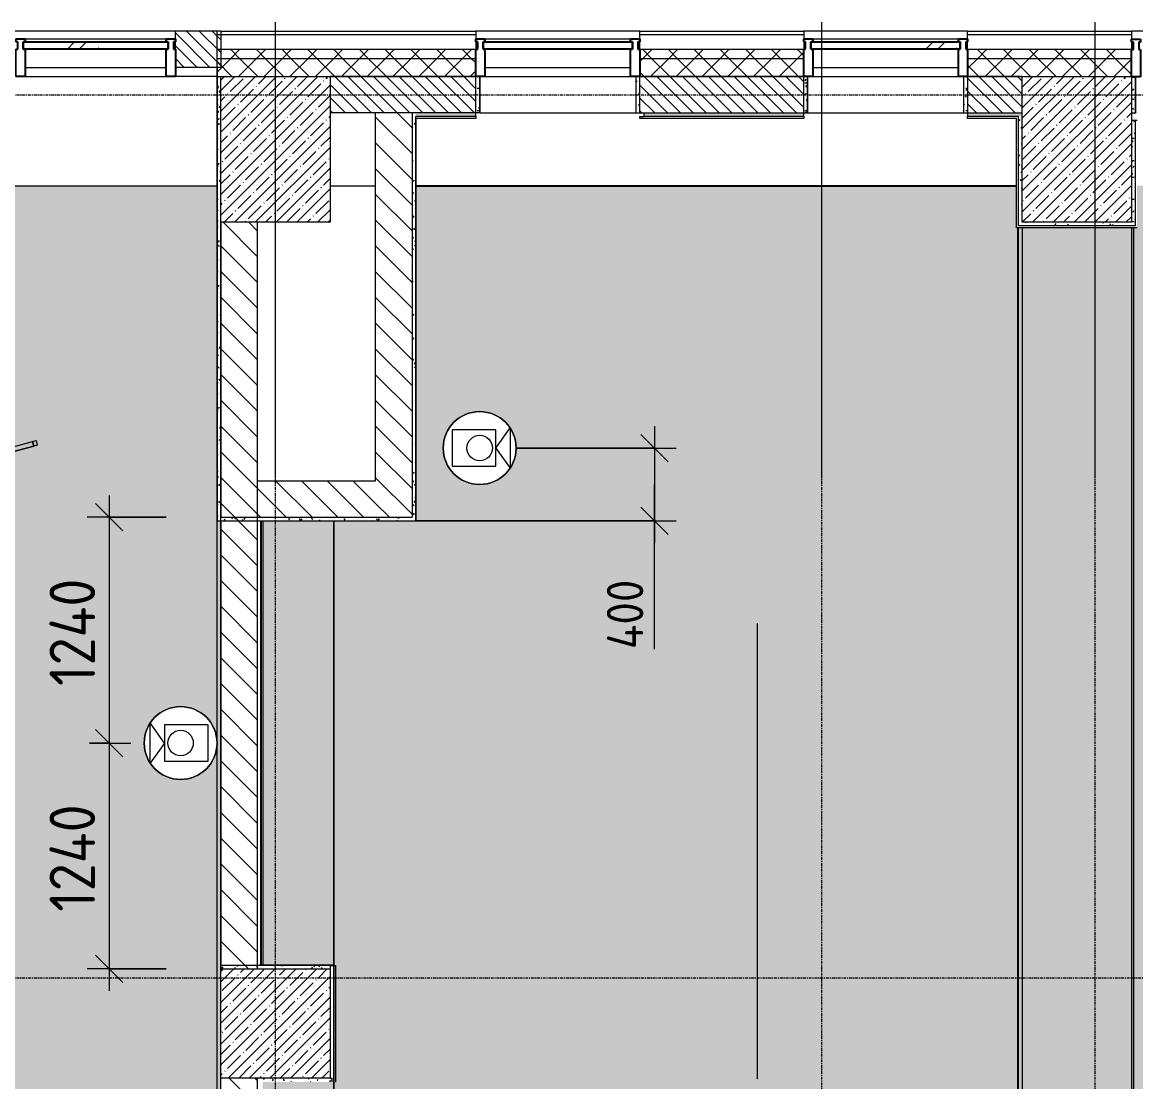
# Model space of a CAD drawing. Header units: millimetres. Extents: x -3917 to 185442, y -8553 to 29000.
# Drawn here: x 12620 to 18733, y 21580 to 27398 of the extents above; entities that cross this region are included whole.
import ezdxf

# ---------------------------------------------------------------- set-up
doc = ezdxf.new("R2010")
doc.units = ezdxf.units.MM
doc.linetypes.add('Осевая', pattern=[31.75, 6.35, -4.7625, 15.875, -4.7625])
for name, color, linetype, lineweight in [('A-ANNO-DIMS', 7, 'Continuous', 9), ('A-ANNO-DIMS-100', 7, 'Continuous', 9), ('A-GLAZ-CURT', 7, 'Continuous', 9), ('A-GLAZ-CURT-1', 7, 'Continuous', 25), ('A-GLAZ-CWMG', 7, 'Continuous', 9), ('A-GLAZ-CWMG-1', 7, 'Continuous', 25), ('A-WALL', 7, 'Continuous', 9), ('I-WALL', 7, 'Continuous', 9), ('S-COLS', 7, 'Continuous', 9), ('Оси', 7, 'Continuous', 9), ('Оси-2', 7, 'Осевая', 9)]:
    doc.layers.add(name, color=color, linetype=linetype, lineweight=lineweight)
for name, color, linetype, lineweight, true_color in [('A-CLNG-1', 7, 'Continuous', 9, 0xeaeaea), ('A-WALL-1', 7, 'Continuous', 9, 0x3c3c3c), ('A-WALL-2', 7, 'Continuous', 9, 0x535353), ('A-WALL-FNSH-1', 7, 'Continuous', 9, 0x3c3c3c), ('E-LITE-EQPM-1', 7, 'Continuous', 9, 0xff8080), ('I-WALL-1', 7, 'Continuous', 9, 0x535353), ('Q-SPCQ-1', 7, 'Continuous', 9, 0x008040), ('S-COLS-1', 9, 'Continuous', 9, 0x808080), ('S-COLS-2', 7, 'Continuous', 9, 0x3c3c3c)]:
    doc.layers.add(name, color=color, linetype=linetype, lineweight=lineweight, true_color=true_color)
doc.layers.add('A-CLNG-PATT-1', color=7, linetype='Continuous', lineweight=9, transparency=1)
doc.styles.add('ISOCPEUR', font='isocpeur.ttf', dxfattribs={"width": 0.9, "height": 250})
doc.styles.add('ISOCPEUR_1', font='isocpeur.ttf', dxfattribs={"width": 0.9, "height": 200})
doc.dimstyles.new('ISO-2_0_0_9К_Средний_округл2', dxfattribs={"dimscale": 304.8, "dimtxt": 199.196235, "dimasz": 0.492126, "dimexe": 0.393701, "dimexo": 0, "dimgap": 0, "dimtad": 1, "dimdec": 0, "dimrnd": 10, "dimzin": 0, "dimdsep": 46, "dimtxsty": 'ISOCPEUR_1', "dimblk1": 'OBLIQUE', "dimblk2": 'OBLIQUE', "dimsah": 1, "dimcen": 0.09, "dimdle": 0.393701, "dimazin": 0, "dimtfac": 1, "dimtdec": 4, "dimtix": 1, "dimtmove": 1, "dimatfit": 3, "dimfxl": 1, "dimtvp": 1, "dimtolj": 1, "dimtzin": 0, "dimarcsym": 2})
doc.dimstyles.new('ISO-2_5_0_9К_БОЛЬШОЙ', dxfattribs={"dimscale": 304.8, "dimtxt": 248.995294, "dimasz": 0.492126, "dimexe": 0.393701, "dimexo": 0.984252, "dimgap": 0, "dimtad": 1, "dimdec": 0, "dimrnd": 10, "dimzin": 0, "dimdsep": 46, "dimtxsty": 'ISOCPEUR', "dimblk1": 'OBLIQUE', "dimblk2": 'OBLIQUE', "dimsah": 1, "dimcen": 0.09, "dimdle": 0.393701, "dimazin": 0, "dimtfac": 1, "dimtdec": 4, "dimtix": 1, "dimtmove": 0, "dimatfit": 3, "dimfxl": 1, "dimtvp": 1, "dimtolj": 1, "dimtzin": 0, "dimarcsym": 2})
pattern_1 = [(45, (0, 0), (-70.71068, 70.71068), []), (135, (0, 0), (-70.71068, -70.71068), [])]
pattern_2 = [(135, (0, 0), (-35.35534, -35.35534), [])]
pattern_3 = [(135, (0, 0), (-70.71068, -70.71068), [])]
pattern_4 = [(0, (0, 0), (121.92, 30.48), [10.058, -81.382, 10.058, -81.382, -487.68]), (0, (0, 0), (121.92, 30.48), [-182.88, 10.058, -172.822, 10.058, -81.382, -213.36]), (0, (0, 0), (121.92, 30.48), [-457.2, 10.058, -50.902, 10.058, -142.342]), (120, (45.72, 15.24), (-87.356454, 90.345817), [10.058, -81.382, 10.058, -81.382, -487.68]), (120, (45.72, 15.24), (-87.356454, 90.345817), [-182.88, 10.058, -172.822, 10.058, -81.382, -213.36]), (120, (45.72, 15.24), (-87.356454, 90.345817), [-457.2, 10.058, -50.902, 10.058, -142.342]), (240, (60.96, 76.2), (-34.563546, -120.825817), [10.058, -81.382, 10.058, -81.382, -487.68]), (240, (60.96, 76.2), (-34.563546, -120.825817), [-182.88, 10.058, -172.822, 10.058, -81.382, -213.36]), (240, (60.96, 76.2), (-34.563546, -120.825817), [-457.2, 10.058, -50.902, 10.058, -142.342])]

# ---------------------------------------------------------------- blocks, each defined once
blk = doc.blocks.new('BSC_Колонна _Прямоугольная - 600х800-24078684-Сводный план потолков 2 этажа в осях 1-12')
at = {"layer": 'S-COLS-1'}
h = blk.add_hatch(dxfattribs=at)
h.set_pattern_fill('FP_4', color=256, style=0, pattern_type=2)
h.set_pattern_definition([(45, (-14010, -26700), (-57.02463, 57.02463), []), (45, (-13952.975, -26700), (-57.02463, 57.02463), [100.806, -20.161, 3.353, -16.808])])
h.paths.add_polyline_path([(-300, -400), (300, -400), (300, 400), (-300, 400)])
at = {"layer": 'S-COLS-2'}
for p, q in [((-300, 400), (300, 400)), ((-300, -400), (-300, 400)), ((300, 400), (300, -400)), ((300, -400), (-300, -400))]:
    blk.add_line(p, q, dxfattribs=at)
blk = doc.blocks.new('BSC_Колонна _Прямоугольная - 600х600-V4-Сводный план потолков 2 этажа в осях 1-12')
at = {"layer": 'S-COLS-1'}
h = blk.add_hatch(dxfattribs=at)
h.set_pattern_fill('FP_7', color=256, style=0, pattern_type=2)
h.set_pattern_definition([(45, (-14010, -21900), (-57.02463, 57.02463), []), (45, (-13952.975, -21900), (-57.02463, 57.02463), [100.806, -20.161, 3.353, -16.808])])
h.paths.add_polyline_path([(-300, -300), (300, -300), (300, 300), (-300, 300)])
at = {"layer": 'S-COLS-2'}
for p, q in [((-300, 300), (300, 300)), ((-300, -300), (-300, 300)), ((300, 300), (300, -300)), ((300, -300), (-300, -300))]:
    blk.add_line(p, q, dxfattribs=at)
blk = doc.blocks.new('Прямоугольный импост - Импост структурный с накладкой - 160мм Темный-33186087-Сводный план потолков 2 этажа в осях 1-12')
at = {"layer": 'A-GLAZ-CWMG'}
for p, q in [((16960.3, 27307), (17760.3, 27307)), ((16960.3, 27150), (17760.3, 27150))]:
    blk.add_line(p, q, dxfattribs=at)
blk = doc.blocks.new('Прямоугольный импост - Импост структурный с накладкой - 190мм-22856075-Сводный план потолков 2 этажа в осях 1-12')
at = {"layer": 'A-GLAZ-CWMG-1'}
for p, q in [((-50, 40), (-50, 190)), ((-50, 190), (0, 190)), ((0, 190), (0, 40)), ((-40, 40), (-50, 40)), ((-50, 0), (-40, 0)), ((-50, -17), (-50, 0)), ((-40, 0), (-40, 40)), ((0, 40), (-10, 40)), ((-10, 40), (-10, 0)), ((-10, 0), (0, 0)), ((0, 0), (0, -17)), ((0, -17), (-50, -17))]:
    blk.add_line(p, q, dxfattribs=at)
blk = doc.blocks.new('Прямоугольный импост - Импост структурный с накладкой - 190мм-V8-Сводный план потолков 2 этажа в осях 1-12')
at = {"layer": 'A-GLAZ-CWMG-1'}
for p, q in [((-50, 40), (-50, 190)), ((-50, 190), (0, 190)), ((0, 188.3), (0, 40)), ((-40, 40), (-50, 40)), ((-50, 0), (-40, 0)), ((-50, -17), (-50, 0)), ((-40, 0), (-40, 40)), ((0, 40), (-10, 40)), ((-10, 40), (-10, 0)), ((-10, 0), (0, 0)), ((0, 0), (0, -17)), ((0, -17), (-50, -17))]:
    blk.add_line(p, q, dxfattribs=at)
blk = doc.blocks.new('Системная панель - Стекло - 40мм-V15-Сводный план потолков 2 этажа в осях 1-12')
at = {"layer": 'A-GLAZ-CURT'}
h = blk.add_hatch(dxfattribs=at)
h.set_pattern_fill('FP_26', color=256, style=0, pattern_type=2)
h.set_pattern_definition([(45, (-13122.76, -27190), (-282.8427, 282.8427), [200, -600]), (45, (-13322.76, -27290), (-282.8427, 282.8427), [600, -200]), (45, (-12922.76, -27390), (-282.8427, 282.8427), [200, -600])])
h.paths.add_polyline_path([(397.5, -40), (397.5, 0), (-397.5, 0), (-397.5, -40), (-116.5, -40)])
at = {"layer": 'A-GLAZ-CURT-1'}
for p, q in [((-397.5, -40), (-397.5, 0)), ((-397.5, 0), (397.5, 0)), ((397.5, 0), (397.5, -40)), ((397.5, -40), (-397.5, -40))]:
    blk.add_line(p, q, dxfattribs=at)
blk = doc.blocks.new('Прямоугольный импост - Импост структурный с накладкой - 160мм-22794254-Сводный план потолков 2 этажа в осях 1-12')
at = {"layer": 'A-GLAZ-CWMG'}
for p, q in [((12635.3, 27307), (13410.3, 27307)), ((12635.3, 27150), (13410.3, 27150))]:
    blk.add_line(p, q, dxfattribs=at)
blk = doc.blocks.new('Прямоугольный импост - Импост структурный с накладкой - 190мм-22856073-Сводный план потолков 2 этажа в осях 1-12')
at = {"layer": 'A-GLAZ-CWMG-1'}
for p, q in [((0, 190), (-50, 190)), ((-50, 190), (-50, 40)), ((0, 40), (0, 190)), ((-50, 40), (-40, 40)), ((-40, 0), (-50, 0)), ((-50, 0), (-50, -17)), ((-40, 40), (-40, 0)), ((-10, 0), (-10, 40)), ((-10, 40), (0, 40)), ((0, 0), (-10, 0)), ((0, -17), (0, 0)), ((-50, -17), (0, -17))]:
    blk.add_line(p, q, dxfattribs=at)
blk = doc.blocks.new('Прямоугольный импост - Импост структурный с накладкой - 190мм-22856065-Сводный план потолков 2 этажа в осях 1-12')
at = {"layer": 'A-GLAZ-CWMG-1'}
for p, q in [((25, 190), (-25, 190)), ((-25, 190), (-25, 40)), ((25, 40), (25, 190)), ((-25, 40), (-15, 40)), ((-15, 0), (-25, 0)), ((-25, 0), (-25, -17)), ((-15, 40), (-15, 0)), ((15, 0), (15, 40)), ((15, 40), (25, 40)), ((25, 0), (15, 0)), ((25, -17), (25, 0)), ((-25, -17), (25, -17))]:
    blk.add_line(p, q, dxfattribs=at)
blk = doc.blocks.new('Системная панель - Стекло - 40мм-V19-Сводный план потолков 2 этажа в осях 1-12')
at = {"layer": 'A-GLAZ-CURT'}
h = blk.add_hatch(dxfattribs=at)
h.set_pattern_fill('FP_29', color=256, style=0, pattern_type=2)
h.set_pattern_definition([(45, (-17460.26, -27190), (-282.8427, 282.8427), [200, -600]), (45, (-17660.26, -27290), (-282.8427, 282.8427), [600, -200]), (45, (-17260.26, -27390), (-282.8427, 282.8427), [200, -600])])
h.paths.add_polyline_path([(410, -40), (410, 0), (-410, 0), (-410, -40)])
at = {"layer": 'A-GLAZ-CURT-1'}
for p, q in [((-410, -40), (-410, 0)), ((-410, 0), (410, 0)), ((410, -40), (-410, -40)), ((410, 0), (410, -40))]:
    blk.add_line(p, q, dxfattribs=at)
blk = doc.blocks.new('BSC_Колонна _Прямоугольная - 600х800-V52-Сводный план потолков 2 этажа в осях 1-12')
at = {"layer": 'S-COLS-1'}
h = blk.add_hatch(dxfattribs=at)
h.set_pattern_fill('FP_64', color=256, style=0, pattern_type=2)
h.set_pattern_definition([(45, (-18410.26, -26700), (-57.02463, 57.02463), []), (45, (-18353.23, -26700), (-57.02463, 57.02463), [100.806, -20.161, 3.353, -16.808])])
h.paths.add_polyline_path([(-300, -400), (300, -400), (300, 400), (-300, 400)])
at = {"layer": 'S-COLS-2'}
for p, q in [((-300, 400), (300, 400)), ((-300, -400), (-300, 400)), ((300, 400), (300, -400)), ((300, -400), (-300, -400))]:
    blk.add_line(p, q, dxfattribs=at)
blk = doc.blocks.new('Системная панель - Стекло - 40мм-V59-Сводный план потолков 2 этажа в осях 1-12')
at = {"layer": 'A-GLAZ-CURT'}
h = blk.add_hatch(dxfattribs=at)
h.set_pattern_fill('FP_73', color=256, style=0, pattern_type=2)
h.set_pattern_definition([(45, (-15660.26, -27190), (-282.8427, 282.8427), [200, -600]), (45, (-15860.26, -27290), (-282.8427, 282.8427), [600, -200]), (45, (-15460.26, -27390), (-282.8427, 282.8427), [200, -600])])
h.paths.add_polyline_path([(410, -40), (410, 0), (-410, 0), (-410, -40), (-208.9, -40)])
at = {"layer": 'A-GLAZ-CURT-1'}
for p, q in [((-410, -40), (-410, 0)), ((-410, 0), (410, 0)), ((410, -40), (-410, -40)), ((410, 0), (410, -40))]:
    blk.add_line(p, q, dxfattribs=at)
blk = doc.blocks.new('Downlight - Strip - Линейный светильник-трубка-27641361-Сводный план потолков 2 этажа в осях 1-12')
at = {"layer": 'E-LITE-EQPM-1'}
for p, q in [((-1500, -231.3), (-1500, -205.9)), ((-1500, -205.9), (-1480.9, -205.9)), ((-1480.9, -231.3), (-1500, -231.3)), ((-1480.9, -231.3), (-1480.9, -205.9)), ((-1480.9, -205.9), (1481, -205.9)), ((-1480.9, -205.9), (-1480.9, -231.3)), ((-1480.9, -231.3), (-1480.9, -205.9)), ((-1480.9, -205.9), (-1480.9, -231.3)), ((-1480.9, -205.9), (1481, -205.9)), ((-1480.9, -205.9), (1481, -205.9)), ((1481, -231.3), (-1480.9, -231.3)), ((1481, -231.3), (-1480.9, -231.3)), ((-1480.9, -231.3), (1481, -231.3)), ((1481, -205.9), (1481, -231.3)), ((1481, -231.3), (1481, -205.9)), ((1481, -205.9), (1500, -205.9)), ((1481, -231.3), (1481, -205.9)), ((1481, -205.9), (1481, -231.3)), ((1500, -231.3), (1481, -231.3)), ((1500, -205.9), (1500, -231.3))]:
    blk.add_line(p, q, dxfattribs=at)
blk = doc.blocks.new('Видеокамера - Желтый-29699950-Сводный план потолков 2 этажа в осях 1-12')
at = {"layer": 'Q-SPCQ-1'}
for p, q in [((89, 100), (-151, 100)), ((-151, 100), (-151, -100)), ((89, 0), (166.6, 110.7)), ((89, -100), (89, 100)), ((166.6, 110.7), (166.6, -110.7)), ((89, 0), (166.6, -110.7)), ((-151, -100), (89, -100))]:
    blk.add_line(p, q, dxfattribs=at)
for radius in [200, 70]:
    blk.add_circle((0, 0), radius, dxfattribs=at)
for start, end in [(0, 180), (180, 360)]:
    blk.add_arc((0, 0), 200, start, end, dxfattribs=at)
blk = doc.blocks.new('Видеокамера - Желтый-33088926-Сводный план потолков 2 этажа в осях 1-12')
at = {"layer": 'Q-SPCQ-1'}
for p, q in [((89, 100), (-151, 100)), ((-151, 100), (-151, -100)), ((89, 0), (166.6, 110.7)), ((89, -100), (89, 100)), ((166.6, 110.7), (166.6, -110.7)), ((89, 0), (166.6, -110.7)), ((-151, -100), (89, -100))]:
    blk.add_line(p, q, dxfattribs=at)
for radius in [200, 70]:
    blk.add_circle((0, 0), radius, dxfattribs=at)
for start, end in [(0, 180), (180, 360)]:
    blk.add_arc((0, 0), 200, start, end, dxfattribs=at)
blk = doc.blocks.new('DIMBLOCK26-Сводный план потолков 2 этажа в осях 1-12')
at = {"layer": 'A-ANNO-DIMS-100'}
for p, q in [((13096.2, 24800), (13096.2, 23440)), ((13410, 24680), (12976.2, 24680)), ((13096.2, 24680), (13410, 24680)), ((12989, 23440), (13216.2, 23440)), ((13096.2, 23440), (12989, 23440))]:
    blk.add_line(p, q, dxfattribs=at)
at = {"layer": 'A-ANNO-DIMS-100', "lineweight": 20}
for p, q in [((13096.2, 24680), (13021.2, 24755)), ((13096.2, 24680), (13171.2, 24605)), ((13096.2, 23440), (13021.2, 23515)), ((13096.2, 23440), (13171.2, 23365))]:
    blk.add_line(p, q, dxfattribs=at)
at = {"layer": 'A-ANNO-DIMS-100', "color": 0, "insert": (12769.6, 23753.5), "char_height": 250, "width": 735.494, "attachment_point": 1, "rotation": 90, "line_spacing_factor": 1.149209, "style": 'ISOCPEUR'}
blk.add_mtext('1240', dxfattribs=at)
blk = doc.blocks.new('_Oblique')
at = {"color": 0, "linetype": 'ByBlock', "lineweight": -2}
blk.add_line((-0.5, -0.5), (0.5, 0.5), dxfattribs=at)
blk = doc.blocks.new('DIMBLOCK27-Сводный план потолков 2 этажа в осях 1-12')
at = {"layer": 'A-ANNO-DIMS-100', "lineweight": 20}
for p, q in [((13096.2, 23440), (13021.2, 23515)), ((13096.2, 23440), (13171.2, 23365)), ((13096.2, 22200), (13021.2, 22275)), ((13096.2, 22200), (13171.2, 22125))]:
    blk.add_line(p, q, dxfattribs=at)
at = {"layer": 'A-ANNO-DIMS-100'}
for p, q in [((12989, 23440), (13216.2, 23440)), ((13096.2, 23440), (12989, 23440)), ((13096.2, 23440), (13096.2, 22080)), ((13410, 22200), (12976.2, 22200)), ((13096.2, 22200), (13410, 22200))]:
    blk.add_line(p, q, dxfattribs=at)
at = {"layer": 'A-ANNO-DIMS-100', "color": 0, "insert": (12769.6, 22513.5), "char_height": 250, "width": 735.494, "attachment_point": 1, "rotation": 90, "line_spacing_factor": 1.149209, "style": 'ISOCPEUR'}
blk.add_mtext('1240', dxfattribs=at)
blk = doc.blocks.new('DIMBLOCK75-Сводный план потолков 2 этажа в осях 1-12')
at = {"layer": 'A-ANNO-DIMS-100', "lineweight": 20}
for p, q in [((16091, 25060), (16016, 25135)), ((16091, 25060), (16166, 24985)), ((16091, 24660), (16016, 24735)), ((16091, 24660), (16166, 24585))]:
    blk.add_line(p, q, dxfattribs=at)
at = {"layer": 'A-ANNO-DIMS-100'}
for p, q in [((16091, 25180), (16091, 24540)), ((15331.3, 25060), (16211, 25060)), ((16091, 25060), (15331.3, 25060)), ((16091, 24453.5), (16091, 24860)), ((14780, 24660), (16211, 24660)), ((16091, 24660), (14780, 24660)), ((16091, 23955.1), (16091, 24453.5))]:
    blk.add_line(p, q, dxfattribs=at)
at = {"layer": 'A-ANNO-DIMS-100', "color": 0, "insert": (15829.7, 23955.1), "char_height": 200, "width": 478.071, "attachment_point": 1, "rotation": 90, "line_spacing_factor": 1.149209, "style": 'ISOCPEUR_1'}
blk.add_mtext('400', dxfattribs=at)

msp = doc.modelspace()

# ---------------------------------------------------------------- hatches: boundary and pattern name
at = {"layer": 'A-CLNG-PATT-1'}
h = msp.add_hatch(color=256, dxfattribs=at)
h.paths.add_polyline_path([(12800, 15200), (13690, 15200), (13690, 26500), (9730, 26500), (9730, 26480), (9090, 26480), (9090, 26500), (4680, 26500), (4680, 26480), (4061.1, 26480), (4061.1, 22220), (4680, 22220), (4680, 21580), (4061.1, 21580), (4061.1, 18450), (4066.1, 18450.3), (4066.2, 18470.3), (4680, 18469.2), (4680, 17830), (4064.8, 17830), (4064.8, 17850), (4061.1, 17850), (4060, 15200), (12790, 15200)])
h.paths.add_polyline_path([(13464.9, 17951.5), (13418.1, 17963), (13375.4, 17985.4), (13339.3, 18017.4), (13311.9, 18057.1), (13294.8, 18102.1), (13289, 18150), (13294.8, 18197.9), (13311.9, 18242.9), (13339.3, 18282.6), (13375.4, 18314.6), (13418.1, 18337), (13464.9, 18348.5), (13513.1, 18348.5), (13559.9, 18337), (13602.6, 18314.6), (13638.7, 18282.6), (13666.1, 18242.9), (13683.2, 18197.9), (13689, 18150), (13683.2, 18102.1), (13666.1, 18057.1), (13638.7, 18017.4), (13602.6, 17985.4), (13559.9, 17963), (13513.1, 17951.5)])
h.paths.add_polyline_path([(13513.1, 23241.5), (13464.9, 23241.5), (13418.1, 23253), (13375.4, 23275.4), (13339.3, 23307.4), (13311.9, 23347.1), (13294.8, 23392.1), (13289, 23440), (13294.8, 23487.9), (13311.9, 23532.9), (13339.3, 23572.6), (13375.4, 23604.6), (13418.1, 23627), (13464.9, 23638.5), (13513.1, 23638.5), (13559.9, 23627), (13602.6, 23604.6), (13638.7, 23572.6), (13666.1, 23532.9), (13683.2, 23487.9), (13689, 23440), (13683.2, 23392.1), (13666.1, 23347.1), (13638.7, 23307.4), (13602.6, 23275.4), (13559.9, 23253)])
h = msp.add_hatch(color=256, dxfattribs=at)
h.paths.add_polyline_path([(13931.3, 15231), (18090, 15231), (18090, 26269), (18079.3, 26269), (18079.3, 26498), (14780, 26498), (14780, 24658), (13940, 24658), (13940, 22220), (14310, 22220), (14310, 22218), (14340, 22218), (14340, 21578), (13940, 21578), (13940, 18478), (14340, 18478), (14340, 17828), (13930.3, 17828), (13930.5, 15231)])
h.paths.add_polyline_path([(14584.1, 16432.5), (14535.9, 16432.5), (14489.1, 16444), (14446.4, 16466.4), (14410.3, 16498.4), (14382.9, 16538.1), (14365.8, 16583.1), (14360, 16631), (14365.8, 16678.9), (14382.9, 16723.9), (14410.3, 16763.6), (14446.4, 16795.6), (14489.1, 16818), (14535.9, 16829.5), (14584.1, 16829.5), (14630.9, 16818), (14673.6, 16795.6), (14709.7, 16763.6), (14737.1, 16723.9), (14754.2, 16678.9), (14760, 16631), (14754.2, 16583.1), (14737.1, 16538.1), (14709.7, 16498.4), (14673.6, 16466.4), (14630.9, 16444)])
h.paths.add_polyline_path([(15107.1, 24861.5), (15060.3, 24873), (15017.6, 24895.4), (14981.6, 24927.4), (14954.2, 24967.1), (14937.1, 25012.1), (14931.3, 25060), (14937.1, 25107.9), (14954.2, 25152.9), (14981.6, 25192.6), (15017.6, 25224.6), (15060.3, 25247), (15107.1, 25258.5), (15155.4, 25258.5), (15202.2, 25247), (15244.9, 25224.6), (15281, 25192.6), (15308.3, 25152.9), (15325.4, 25107.9), (15331.3, 25060), (15325.4, 25012.1), (15308.3, 24967.1), (15281, 24927.4), (15244.9, 24895.4), (15202.2, 24873), (15155.4, 24861.5)])
h = msp.add_hatch(color=256, dxfattribs=at)
h.paths.add_polyline_path([(18720.3, 15200), (21879, 15200.8), (21878, 15220), (18710, 15220), (18710.3, 15200)])
h.paths.add_polyline_path([(18720.3, 15231), (21879, 15231), (21879, 15570), (21910, 15570), (21910, 26131.1), (21879, 26131.1), (21879, 26500), (18741.3, 26500), (18741.3, 26269), (18710, 26269), (18710.3, 15231)])
h.paths.add_polyline_path([(21890, 26351.1), (21910, 26351.1), (21910, 26490), (21890, 26490)])
h = msp.add_hatch(color=256, dxfattribs=at)
h.paths.add_polyline_path([(18720.3, 15200), (21879, 15200.8), (21878, 15220), (18720.3, 15220)])
h.paths.add_polyline_path([(19990, 15231), (21879, 15231), (21879, 15570), (21923, 15570), (21923, 26131.1), (21879, 26131.1), (21879, 26500), (18741.3, 26500), (18741.3, 26269), (18720.3, 26269), (18720.3, 15231), (19018.9, 15231)])
h.paths.add_polyline_path([(21890, 26351.1), (21910, 26351.1), (21910, 26490), (21890, 26490)])
h = msp.add_hatch(color=256, dxfattribs=at)
h.paths.add_polyline_path([(18710.3, 15200), (18720.3, 15200), (18720.3, 15220), (18084.8, 15220), (18084.8, 15200), (18407.7, 15200)])
h.paths.add_polyline_path([(18710.3, 15231), (18720.3, 15231), (18720.3, 26269), (18084.8, 26269), (18084.8, 15231), (18498.9, 15231)])
h = msp.add_hatch(color=256, dxfattribs=at)
h.paths.add_polyline_path([(18407.7, 15200), (18710, 15200), (18710, 15220), (18110, 15220), (18110.3, 15200)])
h.paths.add_polyline_path([(18710, 15231), (18710, 26269), (18110, 26269), (18110.3, 15231), (18407.7, 15231)])
at = {"layer": 'A-WALL'}
h = msp.add_hatch(dxfattribs=at)
h.set_pattern_fill('FP_14', color=256, style=0, pattern_type=2)
h.set_pattern_definition(pattern_2)
h.paths.add_polyline_path([(13689, 27150), (13710, 27150), (13710, 27350), (13460.3, 27350), (13460.3, 27150)])
h.paths.add_polyline_path([(4060, 27150), (4110, 27150), (4110, 27350), (4060, 27350), (4060, 27199.8)])
h = msp.add_hatch(dxfattribs=at)
h.set_pattern_fill('FP_12', color=256, style=0, pattern_type=2)
h.set_pattern_definition(pattern_1)
h.paths.add_polyline_path([(33610, 27200), (33710, 27200), (33710, 27250), (19610.3, 27250), (19610.3, 27200), (32466.7, 27200)])
h.paths.add_polyline_path([(17810.3, 27200), (18710.3, 27200), (18710.3, 27250), (17810.3, 27250)])
h.paths.add_polyline_path([(16910.3, 27200), (16910.3, 27250), (16010.3, 27250), (16010.3, 27200), (16573.9, 27200)])
h.paths.add_polyline_path([(15110.3, 27200), (15110.3, 27250), (13689, 27250), (13689, 27200), (14128.8, 27200)])
h = msp.add_hatch(dxfattribs=at)
h.set_pattern_fill('FP_12', color=256, style=0, pattern_type=2)
h.set_pattern_definition(pattern_1)
h.paths.add_polyline_path([(33610, 27100), (33610, 27200), (19610.3, 27200), (19610.3, 27100), (32466.7, 27100)])
h.paths.add_polyline_path([(18110.3, 27100), (18710.3, 27100), (18710.3, 27200), (17810.3, 27199.8), (17810.3, 27100)])
h.paths.add_polyline_path([(16010.3, 27100), (16910.3, 27100), (16910.3, 27200), (16010.3, 27200)])
h.paths.add_polyline_path([(15110.3, 27100), (15110.3, 27200), (13689, 27200), (13689, 27100), (14310, 27100)])
h = msp.add_hatch(dxfattribs=at)
h.set_pattern_fill('FP_14', color=256, style=0, pattern_type=2)
h.set_pattern_definition(pattern_2)
h.paths.add_polyline_path([(21910, 26900), (21910, 27100), (19610.3, 27100), (19610.3, 26900), (21464, 26900)])
h.paths.add_polyline_path([(18110.3, 26900), (18110.3, 27100), (17810.3, 27100), (17810.3, 26900)])
h.paths.add_polyline_path([(16910.3, 26900), (16910.3, 27100), (16010.3, 27100), (16010.3, 26900), (16573.9, 26900)])
h.paths.add_polyline_path([(15110.3, 26900), (15110.3, 27100), (14310, 27100), (14310, 26900), (14780, 26900)])
at = {"layer": 'I-WALL'}
h = msp.add_hatch(dxfattribs=at)
h.set_pattern_fill('FP_79', color=256, style=0, pattern_type=2)
h.set_pattern_definition(pattern_4)
h.paths.add_polyline_path([(13690, 24660), (13710, 24660), (13710, 27100), (13690, 27100), (13690, 26298.1)])
h = msp.add_hatch(dxfattribs=at)
h.set_pattern_fill('FP_79', color=256, style=0, pattern_type=2)
h.set_pattern_definition(pattern_4)
h.paths.add_polyline_path([(15130.3, 26900), (15130.3, 27100), (15110.3, 27100), (15110.3, 26900)])
h = msp.add_hatch(dxfattribs=at)
h.set_pattern_fill('FP_79', color=256, style=0, pattern_type=2)
h.set_pattern_definition(pattern_4)
h.paths.add_polyline_path([(16010.3, 26900), (16010.3, 27100), (15990.3, 27100), (15990.3, 26900)])
h = msp.add_hatch(dxfattribs=at)
h.set_pattern_fill('FP_79', color=256, style=0, pattern_type=2)
h.set_pattern_definition(pattern_4)
h.paths.add_polyline_path([(16930.3, 26900), (16930.3, 27100), (16910.3, 27100), (16910.3, 26900)])
h = msp.add_hatch(dxfattribs=at)
h.set_pattern_fill('FP_79', color=256, style=0, pattern_type=2)
h.set_pattern_definition(pattern_4)
h.paths.add_polyline_path([(17810.3, 26900), (17810.3, 27100), (17790.3, 27100), (17790.3, 26900), (17796.4, 26900)])
h = msp.add_hatch(dxfattribs=at)
h.set_pattern_fill('FP_79', color=256, style=0, pattern_type=2)
h.set_pattern_definition(pattern_4)
h.paths.add_polyline_path([(18730.3, 26900), (18730.3, 27100), (18710.3, 27100), (18710.3, 26900)])
h = msp.add_hatch(dxfattribs=at)
h.set_pattern_fill('FP_11', color=256, style=0, pattern_type=2)
h.set_pattern_definition(pattern_3)
h.paths.add_polyline_path([(14560, 24680), (14760, 24680), (14760, 26900), (14560, 26900), (14560, 24880)])
h = msp.add_hatch(dxfattribs=at)
h.set_pattern_fill('FP_79', color=256, style=0, pattern_type=2)
h.set_pattern_definition(pattern_4)
h.paths.add_polyline_path([(14760, 24680), (14780, 24680), (14780, 26900), (14760, 26900), (14760, 26298.1)])
h = msp.add_hatch(dxfattribs=at)
h.set_pattern_fill('FP_79', color=256, style=0, pattern_type=2)
h.set_pattern_definition(pattern_4)
h.paths.add_polyline_path([(17810.3, 26880), (18110.3, 26880), (18110.3, 26900), (17810.3, 26900)])
h.paths.add_polyline_path([(16910.3, 26880), (16910.3, 26900), (16035.3, 26900), (16035.3, 26880), (16573.9, 26880)])
h.paths.add_polyline_path([(14807, 26880), (15110.3, 26880), (15110.3, 26900), (14780, 26900), (14780, 26880)])
h = msp.add_hatch(dxfattribs=at)
h.set_pattern_fill('FP_79', color=256, style=0, pattern_type=2)
h.set_pattern_definition(pattern_4)
h.paths.add_polyline_path([(18110.3, 26280), (18110.3, 26880), (18090.3, 26880), (18090.3, 26280)])
h = msp.add_hatch(dxfattribs=at)
h.set_pattern_fill('FP_79', color=256, style=0, pattern_type=2)
h.set_pattern_definition(pattern_4)
h.paths.add_polyline_path([(18730.3, 26300), (18730.3, 26860), (18710.3, 26860), (18710.3, 26300)])
h = msp.add_hatch(dxfattribs=at)
h.set_pattern_fill('FP_11', color=256, style=0, pattern_type=2)
h.set_pattern_definition(pattern_3)
h.paths.add_polyline_path([(13710.3, 24680), (13910.3, 24680), (13910.3, 26300), (13710.3, 26300), (13710.3, 26298.1)])
h = msp.add_hatch(dxfattribs=at)
h.set_pattern_fill('FP_11', color=256, style=0, pattern_type=2)
h.set_pattern_definition(pattern_3)
h.paths.add_polyline_path([(13910.3, 15200), (13910.3, 17850), (13710.3, 17850), (13710.3, 15200)])
h.paths.add_polyline_path([(13910.3, 18450), (13910.3, 21600), (13710.3, 21600), (13710.3, 18450), (13909, 18450)])
h.paths.add_polyline_path([(13910.3, 22200), (13910.3, 26300), (13710.3, 26300), (13710.3, 22200), (13820.7, 22200)])
h = msp.add_hatch(dxfattribs=at)
h.set_pattern_fill('FP_79', color=256, style=0, pattern_type=2)
h.set_pattern_definition(pattern_4)
h.paths.add_polyline_path([(18110.3, 26280), (18730.3, 26280), (18730.3, 26300), (18110.3, 26300), (18110.3, 26298.1)])
h = msp.add_hatch(dxfattribs=at)
h.set_pattern_fill('FP_11', color=256, style=0, pattern_type=2)
h.set_pattern_definition(pattern_3)
h.paths.add_polyline_path([(14560, 24680), (14560, 24880), (13910.3, 24880), (13910.3, 24680), (14128.8, 24680)])
h = msp.add_hatch(dxfattribs=at)
h.set_pattern_fill('FP_79', color=256, style=0, pattern_type=2)
h.set_pattern_definition(pattern_4)
h.paths.add_polyline_path([(13690, 15200), (13710, 15200), (13710, 24660), (13690, 24660), (13690, 15477.4)])
h = msp.add_hatch(dxfattribs=at)
h.set_pattern_fill('FP_79', color=256, style=0, pattern_type=2)
h.set_pattern_definition(pattern_4)
h.paths.add_polyline_path([(14780, 24660), (14780, 24680), (13710, 24680), (13710, 24660), (14128.8, 24660)])
h = msp.add_hatch(dxfattribs=at)
h.set_pattern_fill('FP_79', color=256, style=0, pattern_type=2)
h.set_pattern_definition(pattern_4)
h.paths.add_polyline_path([(14128.8, 22200), (14310, 22200), (14310, 22220), (13710, 22220), (13710, 22200)])
h = msp.add_hatch(dxfattribs=at)
h.set_pattern_fill('FP_79', color=256, style=0, pattern_type=2)
h.set_pattern_definition(pattern_4)
h.paths.add_polyline_path([(14310, 21580), (14320, 21580), (14320, 21600), (13710, 21600), (13710, 21580), (14128.8, 21580)])

# ---------------------------------------------------------------- linework, layer by layer
at = {"layer": 'A-CLNG-1'}
for p, q in [((15131.1, 27100), (15131.1, 26900)), ((15989.3, 27100), (15989.3, 26900)), ((16931.1, 27100), (16931.1, 26900)), ((17789.3, 26900), (17789.3, 27100)), ((13690, 15200), (13690, 26500)), ((14781, 26498), (14780, 26498)), ((18084.8, 26269), (18084.8, 15231)), ((18090, 15231), (18090, 26269)), ((18110, 26269), (18110, 15231)), ((18710, 26269), (18710, 15231)), ((18720.3, 26269.2), (18720.3, 15231)), ((14780, 24658), (13940, 24658)), ((13940, 24658), (13940, 22220)), ((14780, 24680), (14780, 24658)), ((14310, 22218), (14340, 22218)), ((14340, 22218), (14340, 21578))]:
    msp.add_line(p, q, dxfattribs=at)
at = {"layer": 'A-WALL'}
for p, q in [((13689, 27330), (15110.3, 27330)), ((16010.3, 27330), (16910.3, 27330)), ((17810.3, 27330), (18710.3, 27330)), ((13689, 27250), (15110.3, 27250)), ((16010.3, 27250), (16910.3, 27250)), ((17810.3, 27250), (18710.3, 27250)), ((13689, 27200), (15110.3, 27200)), ((16010.3, 27200), (16910.3, 27200)), ((17810.3, 27200), (18710.3, 27200)), ((14310, 27100), (15130.3, 27100)), ((15990.3, 27100), (16930.3, 27100)), ((17790.3, 27100), (18110.3, 27100)), ((15130.3, 26900), (14760, 26900)), ((15110.3, 26880), (14780, 26880)), ((14780, 24680), (14780, 26880)), ((14781, 26869), (14780, 26869)), ((15990.3, 26900), (16930.3, 26900)), ((16910.3, 26880), (16035.3, 26880)), ((17790.3, 26900), (18110.3, 26900)), ((18090.3, 26880), (17810.3, 26880)), ((18090.3, 26280), (18090.3, 26880)), ((13689, 24660), (13690, 24660))]:
    msp.add_line(p, q, dxfattribs=at)
at = {"layer": 'A-WALL-1'}
for p, q in [((13460.3, 27150), (13460.3, 27350)), ((13689, 27150), (13689, 27330)), ((13710, 27350), (13710, 27150)), ((15110.3, 27330), (15110.3, 27100)), ((16010.3, 27100), (16010.3, 27330)), ((16910.3, 27330), (16910.3, 27100)), ((17810.3, 27100), (17810.3, 27330)), ((18710.3, 27330), (18710.3, 27100)), ((13710, 27150), (13460.3, 27150)), ((13690, 27100), (13710, 27100)), ((15110.3, 27100), (14310, 27100)), ((15110.3, 26880), (15110.3, 27100)), ((15130.3, 27100), (15130.3, 26900)), ((15990.3, 26900), (15990.3, 27100)), ((16910.3, 27100), (16010.3, 27100)), ((16010.3, 26900), (16010.3, 27100)), ((16910.3, 26880), (16910.3, 27100)), ((16930.3, 27100), (16930.3, 26900)), ((17790.3, 26900), (17790.3, 27100)), ((18110.3, 27100), (17810.3, 27100)), ((17810.3, 27100), (17810.3, 26880)), ((18710.3, 27100), (18730.3, 27100)), ((18730.3, 27100), (18730.3, 26900)), ((14760, 26900), (14310, 26900)), ((14560, 24880), (14560, 26900)), ((14760, 26900), (14760, 24680)), ((16035.3, 26880), (16035.3, 26900)), ((18710.3, 26860), (18730.3, 26860)), ((18730.3, 26860), (18730.3, 26280)), ((13710, 26300), (13710, 24680)), ((13710.3, 22200), (13710.3, 26300)), ((13910.3, 26300), (13910.3, 22200)), ((18730.3, 26280), (18090.3, 26280)), ((13910.3, 24880), (14560, 24880)), ((13710, 24680), (14760, 24680)), ((13710, 24660), (13710, 22220)), ((13710, 22220), (13920.3, 22220)), ((14310, 22220), (14310, 22200)), ((13710.3, 18450), (13710.3, 21600)), ((13910.3, 21600), (13910.3, 18450)), ((14310, 21600), (14320, 21600)), ((14320, 21600), (14320, 21580))]:
    msp.add_line(p, q, dxfattribs=at)
at = {"layer": 'A-WALL-2'}
for p, q in [((13710, 27350), (4060, 27350)), ((16010.3, 27350), (15110.3, 27350)), ((17810.3, 27350), (16910.3, 27350)), ((19610.3, 27350), (18710.3, 27350)), ((12635.3, 27100), (13410.3, 27100)), ((13689, 27100), (13710, 27100)), ((15131.1, 27100), (15989.3, 27100)), ((16931.1, 27100), (17789.3, 27100)), ((15131.3, 26900), (15989.3, 26900)), ((16931.3, 26900), (17789.3, 26900)), ((18710.3, 26900), (18735.6, 26900))]:
    msp.add_line(p, q, dxfattribs=at)
at = {"layer": 'A-WALL-FNSH-1'}
for p, q in [((13689, 27330), (13689, 27350)), ((13710, 27350), (15110.3, 27350)), ((15110.3, 27350), (15110.3, 27330)), ((16010.3, 27330), (16010.3, 27350)), ((16010.3, 27350), (16910.3, 27350)), ((16910.3, 27350), (16910.3, 27330)), ((17810.3, 27330), (17810.3, 27350)), ((17810.3, 27350), (18710.3, 27350)), ((18710.3, 27350), (18710.3, 27330)), ((13690, 27150), (13690, 24660)), ((13689, 24659), (13689, 27100)), ((15130.3, 27100), (15131.3, 27100)), ((15131.3, 27100), (15131.3, 26900)), ((15989.3, 27100), (15990.3, 27100)), ((16930.3, 27100), (16931.3, 27100)), ((16931.3, 27100), (16931.3, 26900)), ((17789.3, 27100), (17790.3, 27100)), ((18730.3, 27100), (18731.3, 27100)), ((18731.3, 27100), (18731.3, 26900)), ((15110.3, 26869), (14781, 26869)), ((14781, 26869), (14781, 24659)), ((15110.3, 26880), (15110.3, 26869)), ((15131.3, 26900), (15130.3, 26900)), ((15990.3, 26900), (15989.3, 26900)), ((16010.3, 26880), (16035.3, 26880)), ((16010.3, 26869), (16010.3, 26880)), ((16910.3, 26869), (16010.3, 26869)), ((16910.3, 26880), (16910.3, 26869)), ((16931.3, 26900), (16930.3, 26900)), ((17790.3, 26900), (17789.3, 26900)), ((17810.3, 26869), (17810.3, 26880)), ((18079.3, 26869), (17810.3, 26869)), ((18079.3, 26269), (18079.3, 26869)), ((18730.3, 26860), (18741.3, 26860)), ((18741.3, 26269), (18079.3, 26269)), ((13689, 15200), (13689, 24659)), ((13690, 24660), (14780, 24660)), ((14781, 24659), (13690, 24659)), ((13930.3, 22220), (13930.3, 24660)), ((13931.3, 24660), (13931.3, 22220)), ((14780, 24660), (14780, 24680)), ((13920.3, 22221), (14330, 22221)), ((13920.3, 22220), (13920.3, 22221)), ((14331, 22220), (13920.3, 22220))]:
    msp.add_line(p, q, dxfattribs=at)
at = {"layer": 'I-WALL-1'}
for p, q in [((13689, 27100), (13689, 27150)), ((13689, 27100), (13460.3, 27100)), ((9730, 26500), (13690, 26500)), ((14310, 26500), (14560, 26500)), ((18079.3, 26500), (14781, 26500)), ((14781, 26498), (18079.3, 26498)), ((13689, 24659.5), (13689, 24659)), ((14330, 24660), (14330, 18470)), ((14331, 15231), (14331, 24660)), ((16655, 24096.2), (16655, 21596.2)), ((16655, 24096.2), (16657, 24096.2)), ((16657, 21596.2), (16657, 24096.2)), ((16657, 21596.2), (16655, 21596.2))]:
    msp.add_line(p, q, dxfattribs=at)
at = {"layer": 'Оси'}
for p, q in [((14010, 24898.1), (14010, 27398.1)), ((17010, 24898.1), (17010, 27398.1)), ((18510, 24898.1), (18510, 27398.1))]:
    msp.add_line(p, q, dxfattribs=at)
at = {"layer": 'Оси-2'}
for p, q in [((-599.2, 27000), (31340, 27000)), ((14010, 593.7), (14010, 24898.1)), ((17010, 593.7), (17010, 24898.1)), ((18510, 593.7), (18510, 24898.1)), ((-599.2, 22150), (35990, 22150))]:
    msp.add_line(p, q, dxfattribs=at)

# ---------------------------------------------------------------- block references
at = {"layer": 'A-GLAZ-CURT'}
for name, p in [('Системная панель - Стекло - 40мм-V15-Сводный план потолков 2 этажа в осях 1-12', (13022.8, 27290)), ('Системная панель - Стекло - 40мм-V59-Сводный план потолков 2 этажа в осях 1-12', (15560.3, 27290)), ('Системная панель - Стекло - 40мм-V19-Сводный план потолков 2 этажа в осях 1-12', (17360.3, 27290))]:
    msp.add_blockref(name, p, dxfattribs=at)
at = {"layer": 'A-GLAZ-CWMG', "extrusion": (0, 0, -1), "rotation": 180}
for name, p in [('Прямоугольный импост - Импост структурный с накладкой - 190мм-22856065-Сводный план потолков 2 этажа в осях 1-12', (-12610.3, 27290)), ('Прямоугольный импост - Импост структурный с накладкой - 190мм-22856073-Сводный план потолков 2 этажа в осях 1-12', (-13460.3, 27290)), ('Прямоугольный импост - Импост структурный с накладкой - 190мм-22856073-Сводный план потолков 2 этажа в осях 1-12', (-16010.3, 27290)), ('Прямоугольный импост - Импост структурный с накладкой - 190мм-22856073-Сводный план потолков 2 этажа в осях 1-12', (-17810.3, 27290))]:
    msp.add_blockref(name, p, dxfattribs=at)
at = {"layer": 'A-GLAZ-CWMG'}
for name, p in [('Прямоугольный импост - Импост структурный с накладкой - 160мм-22794254-Сводный план потолков 2 этажа в осях 1-12', (0, 0)), ('Прямоугольный импост - Импост структурный с накладкой - 160мм Темный-33186087-Сводный план потолков 2 этажа в осях 1-12', (-1800, 0)), ('Прямоугольный импост - Импост структурный с накладкой - 160мм Темный-33186087-Сводный план потолков 2 этажа в осях 1-12', (0, 0))]:
    msp.add_blockref(name, p, dxfattribs=at)
at = {"layer": 'A-GLAZ-CWMG', "rotation": 180}
for name, p in [('Прямоугольный импост - Импост структурный с накладкой - 190мм-22856075-Сводный план потолков 2 этажа в осях 1-12', (15110.3, 27290)), ('Прямоугольный импост - Импост структурный с накладкой - 190мм-22856075-Сводный план потолков 2 этажа в осях 1-12', (16910.3, 27290)), ('Прямоугольный импост - Импост структурный с накладкой - 190мм-V8-Сводный план потолков 2 этажа в осях 1-12', (18710.3, 27288.3))]:
    msp.add_blockref(name, p, dxfattribs=at)
at = {"layer": 'E-LITE-EQPM-1', "rotation": 14.99999999999955}
msp.add_blockref('Downlight - Strip - Линейный светильник-трубка-27641361-Сводный план потолков 2 этажа в осях 1-12', (11193, 24911.2), dxfattribs=at)
at = {"layer": 'Q-SPCQ-1'}
msp.add_blockref('Видеокамера - Желтый-33088926-Сводный план потолков 2 этажа в осях 1-12', (15131.3, 25060), dxfattribs=at)
at = {"layer": 'Q-SPCQ-1', "rotation": 180}
msp.add_blockref('Видеокамера - Желтый-29699950-Сводный план потолков 2 этажа в осях 1-12', (13489, 23440), dxfattribs=at)
at = {"layer": 'S-COLS'}
for name, p in [('BSC_Колонна _Прямоугольная - 600х800-24078684-Сводный план потолков 2 этажа в осях 1-12', (14010, 26700)), ('BSC_Колонна _Прямоугольная - 600х800-V52-Сводный план потолков 2 этажа в осях 1-12', (18410.3, 26700)), ('BSC_Колонна _Прямоугольная - 600х600-V4-Сводный план потолков 2 этажа в осях 1-12', (14010, 21900))]:
    msp.add_blockref(name, p, dxfattribs=at)

# ---------------------------------------------------------------- dimensions: what is measured, and where the dimension line sits
at = {"layer": 'A-ANNO-DIMS'}
dim = msp.add_linear_dim(base=(16091, 24660), p1=(15331.3, 25060), p2=(14780, 24660), angle=90, dimstyle='ISO-2_0_0_9К_Средний_округл2', override={"dimpost": '<>', "dimfxl": 681.090095}, dxfattribs=at)
dim.commit()
dim.dimension.update_dxf_attribs({"geometry": 'DIMBLOCK75-Сводный план потолков 2 этажа в осях 1-12', "text_midpoint": (15963, 24194.1), "dimtype": 160, "text_rotation": 90})
for base, p1, p2, override, picture, middle in [((13096.2, 23440), (13710, 24680), (13289, 23440), {"dimpost": '<>', "dimfxl": 1309.519312}, 'DIMBLOCK26-Сводный план потолков 2 этажа в осях 1-12', (12971.2, 24060)), ((13096.2, 22200), (13289, 23440), (13710, 22200), {"dimpost": '<>', "dimfxl": 1309.519332}, 'DIMBLOCK27-Сводный план потолков 2 этажа в осях 1-12', (12971.2, 22820))]:
    dim = msp.add_linear_dim(base=base, p1=p1, p2=p2, angle=90, dimstyle='ISO-2_5_0_9К_БОЛЬШОЙ', override=override, dxfattribs=at)
    dim.commit()
    dim.dimension.update_dxf_attribs({"geometry": picture, "text_midpoint": middle})

doc.saveas('drawing.dxf')
